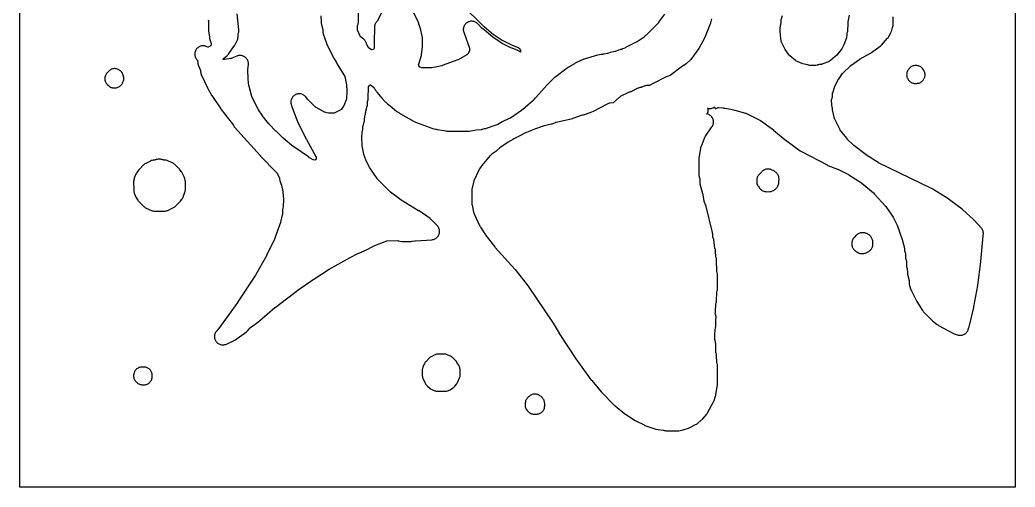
# Model space of a CAD drawing. Header units: millimetres. Extents: x 0 to 300, y 0 to 300.
# Drawn here: x 0 to 300, y 0 to 140.8 of the extents above; entities that cross this region are included whole.
import ezdxf

# ---------------------------------------------------------------- set-up
doc = ezdxf.new("R2010")
doc.units = ezdxf.units.MM
doc.layers.add('CUT', color=7, linetype='CONTINUOUS')

msp = doc.modelspace()

# ---------------------------------------------------------------- linework, layer by layer
at = {"layer": 'CUT'}
for points in [[(0.0029, 0.0029), (0, 0.0614), (0, 299.9386), (0.0029, 299.9971), (0.0614, 300), (299.8976, 300), (299.9561, 299.9971), (299.9589, 299.9386), (299.9589, 0.0614), (299.9561, 0.0029), (299.8976, 0), (0.0614, 0)], [(25.6009, 122.8404), (25.6401, 122.5973), (25.703, 122.3592), (25.789, 122.1285), (25.8973, 121.9073), (26.0268, 121.6979), (26.1763, 121.5023), (26.3443, 121.3223), (26.6719, 121.0043), (26.6749, 121.0016), (26.6807, 120.996), (26.8606, 120.8373), (27.0549, 120.6965), (27.2618, 120.5751), (27.4794, 120.474), (27.7057, 120.3943), (27.9386, 120.3366), (28.1759, 120.3015), (28.4155, 120.2893), (28.4489, 120.2892), (28.6741, 120.2987), (28.8976, 120.3285), (29.1174, 120.3783), (29.3319, 120.4477), (29.5393, 120.5361), (29.8028, 120.6628), (30.0085, 120.7738), (30.2029, 120.9036), (30.3844, 121.051), (30.5513, 121.2146), (30.7022, 121.3932), (30.8358, 121.5851), (30.9509, 121.7886), (31.0544, 121.9935), (31.1576, 122.2265), (31.2365, 122.4688), (31.2903, 122.7179), (31.3185, 122.9711), (31.3208, 123.226), (31.2971, 123.4797), (31.2477, 123.7297), (31.2455, 123.7385), (31.2388, 123.7725), (31.1688, 124.0566), (31.1027, 124.2796), (31.0161, 124.4955), (31.0034, 124.5202), (30.9996, 124.5295), (30.9647, 124.5955), (30.9098, 124.7024), (30.9009, 124.7165), (30.8877, 124.7414), (30.7987, 124.8767), (30.7848, 124.8985), (30.7783, 124.9078), (30.756, 124.9417), (30.6909, 125.031), (30.6208, 125.1169), (30.5414, 125.2172), (30.527, 125.2317), (30.517, 125.244), (30.4427, 125.317), (30.3467, 125.4139), (30.3307, 125.4269), (30.3208, 125.4366), (30.2446, 125.4965), (30.1315, 125.5879), (30.0445, 125.6506), (29.8318, 125.7881), (29.6063, 125.9034), (29.3702, 125.9952), (29.1261, 126.0627), (28.8764, 126.1051), (28.6237, 126.1221), (28.3706, 126.1134), (28.1196, 126.0792), (27.8734, 126.0197), (27.6345, 125.9356), (27.4053, 125.8278), (27.1882, 125.6973), (26.9854, 125.5455), (26.799, 125.374), (26.3018, 124.8677), (26.1382, 124.6837), (25.9934, 124.4845), (25.8689, 124.2721), (25.766, 124.0484), (25.6855, 123.8157), (25.6283, 123.5762), (25.595, 123.3322), (25.5858, 123.0862)], [(269.0914, 121.7835), (269.3325, 121.7232), (269.5785, 121.6871), (269.8268, 121.6756), (269.8276, 121.6756), (270.2862, 121.6771), (270.5333, 121.6902), (270.7779, 121.7276), (271.0175, 121.7891), (271.2499, 121.8739), (271.4728, 121.9812), (271.684, 122.1101), (271.8814, 122.2592), (272.0631, 122.4271), (272.2274, 122.6122), (272.3725, 122.8125), (272.4971, 123.0263), (272.6, 123.2513), (272.6423, 123.3574), (272.7182, 123.5768), (272.7734, 123.8022), (272.8074, 124.0318), (272.82, 124.2636), (272.8111, 124.4955), (272.7806, 124.7256), (272.729, 124.9518), (272.6566, 125.1724), (272.5641, 125.3852), (272.4762, 125.5643), (272.3394, 125.8076), (272.1763, 126.0341), (271.9889, 126.241), (271.8988, 126.33), (271.717, 126.4928), (271.5202, 126.6371), (271.3103, 126.7616), (271.0893, 126.865), (270.8592, 126.9463), (270.6223, 127.0048), (270.3808, 127.0399), (270.137, 127.0513), (269.9446, 127.051), (269.6962, 127.0381), (269.4503, 127.0006), (269.2094, 126.9389), (268.9758, 126.8535), (268.7518, 126.7453), (268.5397, 126.6155), (268.3415, 126.4651), (268.1593, 126.2959), (268.055, 126.1889), (267.8859, 125.9966), (267.7374, 125.788), (267.6109, 125.5653), (267.5366, 125.4172), (267.5361, 125.4161), (267.4407, 125.2015), (267.3659, 124.9789), (267.3124, 124.7503), (267.2805, 124.5177), (267.2706, 124.2831), (267.2827, 124.0486), (267.3168, 123.8163), (267.3725, 123.5882), (267.4494, 123.3663), (267.4971, 123.247), (267.6008, 123.0211), (267.7264, 122.8066), (267.8727, 122.6056), (268.0382, 122.4201), (268.2213, 122.252), (268.4203, 122.103), (268.633, 121.9744), (268.8574, 121.8676)], [(34.4649, 88.55), (34.737, 87.8451), (34.8315, 87.6307), (34.9456, 87.4262), (35.5186, 86.5039), (35.6862, 86.2661), (35.8804, 86.0494), (37.3365, 84.603), (37.5074, 84.4482), (37.6918, 84.3099), (37.8881, 84.1891), (38.0947, 84.0869), (39.6699, 83.3965), (39.9125, 83.3048), (40.1632, 83.2388), (40.4194, 83.1991), (40.6784, 83.1862), (43.5227, 83.1917), (43.784, 83.2059), (44.0425, 83.2474), (44.2951, 83.3156), (44.5393, 83.4099), (46.144, 84.1283), (46.3418, 84.2276), (46.53, 84.3439), (46.7072, 84.4765), (46.872, 84.6242), (48.1135, 85.8404), (48.2538, 85.9896), (48.3814, 86.1497), (48.8352, 86.7698), (48.9631, 86.9626), (49.0725, 87.1663), (49.1627, 87.3793), (49.7306, 88.915), (49.7985, 89.1274), (49.8473, 89.345), (49.8764, 89.5661), (49.8858, 89.7889), (49.8802, 91.8233), (49.862, 92.1176), (49.8093, 92.4078), (49.6726, 92.9693), (49.5899, 93.2409), (49.4769, 93.5014), (48.8574, 94.7332), (48.7576, 94.9128), (48.6433, 95.0837), (48.1024, 95.8248), (47.9683, 95.9929), (47.8202, 96.1488), (46.7863, 97.1479), (46.5981, 97.3123), (46.3945, 97.4572), (46.1774, 97.581), (44.7996, 98.2778), (44.5768, 98.3771), (44.3454, 98.4543), (44.1076, 98.5085), (43.8656, 98.5393), (43.4141, 98.5745), (43.3972, 98.5762), (43.3611, 98.5823), (43.2551, 98.621), (43.2549, 98.6206), (43.116, 98.6739), (42.8673, 98.7408), (42.6131, 98.7818), (42.3561, 98.7964), (41.817, 98.7993), (41.5735, 98.7887), (41.3322, 98.7545), (41.0955, 98.6969), (40.8654, 98.6166), (40.8039, 98.5917), (40.7845, 98.5845), (40.7416, 98.5724), (40.6976, 98.5651), (40.6769, 98.5634), (40.4004, 98.5487), (40.1407, 98.5212), (39.8852, 98.4668), (39.6368, 98.386), (39.3982, 98.2797), (37.9131, 97.5229), (37.692, 97.3957), (37.4851, 97.2466), (37.2944, 97.0772), (36.0485, 95.8508), (35.9082, 95.7009), (35.7807, 95.5399), (35.2756, 94.8458), (35.1185, 94.601), (34.9908, 94.3396), (34.4781, 93.1139), (34.3932, 92.8783), (34.3322, 92.6354), (34.2959, 92.3877), (34.2845, 92.1375), (34.2971, 89.4386), (34.3085, 89.2117), (34.3405, 88.9867), (34.3927, 88.7655)], [(223.0858, 89.9355), (223.2618, 89.7866), (223.5607, 89.5565), (223.7547, 89.4213), (223.9606, 89.305), (224.1765, 89.2087), (224.4006, 89.1332), (224.6309, 89.0793), (224.8652, 89.0473), (225.1014, 89.0376), (225.8909, 89.0426), (226.1447, 89.0571), (226.3956, 89.0973), (226.6411, 89.1628), (226.8788, 89.2529), (227.106, 89.3666), (227.3206, 89.5028), (227.5202, 89.66), (227.7166, 89.8317), (227.9083, 90.0183), (228.0791, 90.2242), (228.3033, 90.5264), (228.4482, 90.7447), (228.5695, 90.977), (228.6658, 91.2208), (228.7361, 91.4732), (228.7795, 91.7317), (228.7957, 91.9933), (228.804, 92.8889), (228.7948, 93.1272), (228.7629, 93.3636), (228.7087, 93.5959), (228.6326, 93.8219), (228.5352, 94.0397), (228.4176, 94.2472), (228.2807, 94.4425), (228.1259, 94.6239), (227.9544, 94.7898), (227.768, 94.9385), (227.5885, 95.0681), (227.4098, 95.1859), (227.2217, 95.288), (226.5761, 95.6032), (226.3457, 95.7018), (226.1065, 95.7768), (225.8611, 95.8274), (225.6118, 95.8533), (225.3612, 95.854), (225.1118, 95.8297), (224.8661, 95.7805), (224.6265, 95.7069), (224.3955, 95.6098), (224.1754, 95.49), (224.105, 95.4469), (223.9313, 95.3306), (223.768, 95.2001), (223.6161, 95.0564), (222.7847, 94.2012), (222.6224, 94.017), (222.479, 93.8177), (222.3558, 93.6053), (222.254, 93.3819), (222.1746, 93.1496), (222.1184, 92.9106), (222.0859, 92.6672), (222.0775, 92.4218), (222.0836, 92.0052), (222.1009, 91.7461), (222.145, 91.4903), (222.2153, 91.2404), (222.3112, 90.9991), (222.4316, 90.7691), (222.5752, 90.5528), (222.7786, 90.2786), (222.9242, 90.0999)], [(252.7496, 70.6308), (252.9698, 70.5298), (253.1988, 70.4506), (253.4343, 70.394), (253.6743, 70.3604), (253.9163, 70.3503), (254.1582, 70.3636), (254.3977, 70.4002), (254.6325, 70.4599), (254.8605, 70.542), (255.4969, 70.8067), (255.7142, 70.9097), (255.9207, 71.0331), (256.1143, 71.1757), (256.2934, 71.3363), (256.3372, 71.3795), (256.5053, 71.563), (256.6543, 71.7622), (256.7828, 71.9753), (256.8895, 72.2001), (256.9733, 72.4344), (257.0334, 72.6759), (257.0692, 72.9222), (257.0804, 73.1707), (257.0772, 73.8096), (257.0656, 74.0375), (257.0333, 74.2634), (256.9806, 74.4854), (256.9078, 74.7017), (256.8156, 74.9104), (256.7056, 75.1315), (256.5915, 75.3362), (256.4587, 75.5294), (256.3084, 75.7093), (256.1419, 75.8743), (255.9607, 76.023), (255.7664, 76.154), (255.5606, 76.2663), (255.3245, 76.3812), (255.1159, 76.4711), (254.9001, 76.5418), (254.6787, 76.5926), (254.4536, 76.623), (254.2267, 76.6329), (253.8704, 76.6323), (253.8678, 76.6323), (253.62, 76.6196), (253.3747, 76.5823), (253.1343, 76.521), (252.9012, 76.436), (252.6776, 76.3285), (252.4658, 76.1992), (252.2678, 76.0496), (252.0857, 75.8812), (251.5231, 75.3065), (251.3629, 75.1262), (251.2208, 74.9313), (251.212, 74.9163), (251.1997, 74.8993), (251.0776, 74.6902), (250.9762, 74.4703), (250.8967, 74.2731), (250.8182, 74.0481), (250.7615, 73.8166), (250.7271, 73.5808), (250.7152, 73.3428), (250.7261, 73.1048), (250.7596, 72.8689), (250.8155, 72.6372), (250.8931, 72.4119), (250.9918, 72.195), (251.0121, 72.1556), (251.1391, 71.9366), (251.2876, 71.7315), (251.4561, 71.5425), (251.4582, 71.5404), (251.6658, 71.3301), (251.8588, 71.1539), (252.0691, 70.9989), (252.2945, 70.8667)], [(122.6611, 30.6025), (122.8286, 30.4493), (122.8302, 30.448), (123.7007, 29.7218), (123.9187, 29.5592), (124.1531, 29.4213), (124.4011, 29.3096), (125.0534, 29.0575), (125.2738, 28.9839), (125.5001, 28.9311), (125.7303, 28.8995), (125.9625, 28.8895), (128.136, 28.8964), (128.3961, 28.9109), (128.6534, 28.9523), (128.9049, 29.0202), (129.1414, 29.0976), (129.4107, 29.2032), (129.666, 29.3393), (130.4159, 29.7965), (130.5995, 29.9199), (130.7715, 30.0591), (130.9305, 30.2129), (131.0753, 30.3802), (131.6549, 31.1131), (131.7847, 31.2932), (131.8981, 31.484), (131.994, 31.6841), (132.5037, 32.8804), (132.5906, 33.1166), (132.6533, 33.3604), (132.6911, 33.6092), (132.7037, 33.8606), (132.7035, 35.2079), (132.6894, 35.4727), (132.6474, 35.7346), (132.5778, 35.9905), (132.502, 36.2201), (132.3942, 36.4925), (132.2552, 36.7503), (131.7417, 37.5823), (131.5731, 37.8226), (131.3775, 38.0415), (130.4637, 38.9505), (130.2613, 39.1311), (130.0406, 39.2887), (129.8041, 39.4214), (129.0197, 39.8073), (128.8094, 39.899), (128.5916, 39.9711), (128.368, 40.0229), (128.1407, 40.0539), (127.9114, 40.064), (126.0237, 40.0604), (125.7921, 40.0492), (125.5625, 40.0166), (125.3369, 39.9629), (125.1172, 39.8885), (124.9055, 39.794), (124.1258, 39.402), (123.8925, 39.2685), (123.6748, 39.1107), (123.4754, 38.9305), (122.3533, 37.8012), (122.1816, 37.6096), (122.0305, 37.4014), (121.9016, 37.1788), (121.6712, 36.7289), (121.5544, 36.4641), (121.469, 36.1876), (121.3276, 35.6142), (121.326, 35.6075), (121.3233, 35.5928), (121.2863, 35.4101), (121.2796, 35.3536), (121.2711, 35.307), (121.2681, 35.2552), (121.262, 35.2032), (121.2579, 35.081), (121.2533, 35.002), (121.2566, 33.8732), (121.2709, 33.6131), (121.3122, 33.3559), (121.38, 33.1044), (121.384, 33.0939), (121.3901, 33.0717), (121.4834, 32.8311), (122.1488, 31.3465), (122.2509, 31.1438), (122.3711, 30.9512), (122.5082, 30.7702)], [(34.8377, 35.2283), (34.6908, 35.0187), (34.5662, 34.7952), (34.513, 34.6871), (34.4182, 34.4689), (34.3445, 34.2427), (34.2927, 34.0105), (34.2632, 33.7744), (34.2563, 33.5366), (34.272, 33.2993), (34.3102, 33.0645), (34.3706, 32.8343), (34.4525, 32.611), (34.5553, 32.3965), (34.6781, 32.1927), (34.6785, 32.192), (34.7208, 32.1289), (34.86, 31.9405), (35.0162, 31.7661), (35.1933, 31.586), (35.3795, 31.4149), (35.5821, 31.2635), (35.7989, 31.1333), (36.0277, 31.0257), (36.2662, 30.9417), (36.512, 30.8823), (36.7625, 30.8481), (37.0153, 30.8393), (37.4488, 30.8461), (37.6925, 30.8619), (37.9335, 30.9014), (38.1695, 30.9642), (38.3983, 31.0497), (38.6176, 31.1572), (38.8253, 31.2855), (39.0196, 31.4335), (39.1985, 31.5997), (39.3603, 31.7826), (39.5035, 31.9804), (39.6267, 32.1913), (39.7288, 32.4131), (39.8087, 32.6439), (39.8658, 32.8813), (39.8994, 33.1232), (39.9092, 33.3672), (39.9063, 33.7045), (39.8925, 33.9461), (39.8555, 34.1852), (39.7955, 34.4196), (39.7131, 34.6471), (39.6091, 34.8656), (39.4845, 35.0729), (39.3404, 35.2673), (39.1782, 35.4469), (38.9994, 35.6099), (38.8057, 35.7548), (38.5989, 35.8804), (38.3809, 35.9854), (38.1538, 36.0688), (37.9197, 36.1299), (37.6808, 36.168), (37.4393, 36.1829), (36.8426, 36.1908), (36.842, 36.1908), (36.5863, 36.181), (36.3329, 36.1452), (36.0845, 36.0837), (35.8437, 35.9971), (35.613, 35.8863), (35.3949, 35.7525), (35.1915, 35.5971), (35.0051, 35.4218)], [(152.7601, 23.2317), (152.8178, 23.1504), (152.9818, 22.9433), (153.1667, 22.7547), (153.3705, 22.5867), (153.5151, 22.4798), (153.734, 22.335), (153.9668, 22.214), (154.2111, 22.1181), (154.4641, 22.0484), (154.723, 22.0055), (154.9849, 21.99), (154.9856, 21.99), (155.6597, 21.9855), (155.9058, 21.996), (156.1497, 22.0307), (156.389, 22.0892), (156.6213, 22.171), (156.8445, 22.2752), (157.0564, 22.4009), (157.2548, 22.5469), (157.4379, 22.7116), (157.6039, 22.8936), (157.7512, 23.091), (157.8784, 23.302), (157.9842, 23.5244), (158.0675, 23.7562), (158.1277, 23.9951), (158.1641, 24.2387), (158.1763, 24.4848), (158.1764, 25.1539), (158.1634, 25.41), (158.1241, 25.6634), (158.0591, 25.9114), (157.9691, 26.1515), (157.8549, 26.3811), (157.7178, 26.5978), (157.6515, 26.6916), (157.4869, 26.9), (157.3011, 27.0897), (157.0963, 27.2587), (156.7197, 27.5371), (156.5199, 27.6705), (156.3082, 27.7841), (156.0865, 27.8768), (155.857, 27.9478), (155.6218, 27.9965), (155.3829, 28.0224), (155.1427, 28.0252), (154.9033, 28.0049), (154.6669, 27.9618), (154.4358, 27.8961), (154.2121, 27.8086), (153.9978, 27.7001), (153.7949, 27.5714), (153.4691, 27.3422), (153.2599, 27.1777), (153.0695, 26.9919), (152.8998, 26.787), (152.795, 26.6457), (152.7903, 26.6394), (152.6464, 26.4226), (152.5258, 26.192), (152.4297, 25.9502), (152.3594, 25.6997), (152.3155, 25.4432), (152.2984, 25.1836), (152.2923, 24.7288), (152.3022, 24.4702), (152.3388, 24.214), (152.4017, 23.963), (152.4141, 23.929), (152.4142, 23.9284), (152.417, 23.9211), (152.4902, 23.7199), (152.4977, 23.7044), (152.5051, 23.6846), (152.6208, 23.4515)]]:
    msp.add_lwpolyline(points, close=True, dxfattribs=at)
for points in [[(133.3129, 145.2208), (139.7668, 138.9227), (139.9264, 138.7798), (142.7934, 136.4257), (142.9893, 136.2803), (145.3365, 134.7094), (145.6016, 134.5546), (148.1529, 133.2685), (148.3576, 133.1766), (150.1576, 132.4636), (150.2135, 132.4399), (150.2311, 132.4319), (150.3341, 132.379), (150.4268, 132.3194), (150.5133, 132.2511), (150.5927, 132.1746), (150.6644, 132.0909), (150.7276, 132.0005), (150.7817, 131.9045), (150.8262, 131.8037), (150.8608, 131.699), (150.885, 131.5915), (150.8987, 131.4821), (150.9017, 131.3719), (150.8939, 131.2619), (150.8756, 131.1533), (150.8544, 131.075), (150.8464, 131.0538), (150.8441, 131.056), (150.6617, 131.2145), (150.4649, 131.3546), (150.2555, 131.4752), (150.0354, 131.5749), (148.3254, 132.2522), (148.2748, 132.2736), (148.2252, 132.2972), (147.7716, 132.5258), (145.3954, 133.7237), (145.3294, 133.7595), (145.2656, 133.7994), (142.6563, 135.5458), (142.6075, 135.5803), (142.5604, 135.6171), (139.4314, 138.1862), (139.3915, 138.2204), (139.3532, 138.2562), (137.8899, 139.6842), (137.7038, 139.8486), (137.5024, 139.9937), (137.2875, 140.1181), (137.0613, 140.2205), (136.8261, 140.3001), (136.5841, 140.3559), (136.3378, 140.3874), (136.0896, 140.3944), (135.8419, 140.3766), (135.5972, 140.3344), (135.3579, 140.2682), (135.1264, 140.1785), (134.9049, 140.0663), (134.6956, 139.9327), (134.5006, 139.7789), (134.3218, 139.6066), (134.161, 139.4174), (134.0197, 139.2132), (133.8994, 138.996), (133.8013, 138.7679), (133.7262, 138.5312), (133.675, 138.2882), (133.6482, 138.0414), (133.646, 137.7931), (133.6684, 137.5458), (133.7153, 137.3019), (133.7861, 137.0639), (135.4667, 132.2953), (135.4735, 132.2742), (135.4838, 132.2294), (135.489, 132.1838), (135.4897, 132.1616), (135.4909, 131.5269), (135.4904, 131.5057), (135.4858, 131.4622), (135.472, 131.4206), (135.4637, 131.4011), (135.4541, 131.3802), (135.4425, 131.3562), (135.1872, 130.7959), (135.178, 130.7771), (135.1544, 130.7378), (135.1266, 130.7014), (135.1117, 130.685), (134.7559, 130.3141), (134.7418, 130.3002), (134.7107, 130.2736), (134.6771, 130.2503), (134.66, 130.2403), (132.0874, 128.8129), (132.0831, 128.8106), (132.0173, 128.7799), (132.0013, 128.7735), (127.3157, 127.0161), (127.2999, 127.0105), (127.2329, 126.9917), (127.2165, 126.9881), (124.1525, 126.3989), (124.1342, 126.3958), (124.0576, 126.3884), (124.0391, 126.3879), (121.2771, 126.3794), (121.2604, 126.3797), (121.2259, 126.3825), (121.1916, 126.3882), (121.1758, 126.3919), (120.6452, 126.527), (120.6274, 126.532), (120.5918, 126.5447), (120.5657, 126.5723), (120.554, 126.5865), (120.2887, 126.9256), (120.2768, 126.9415), (120.255, 126.9762), (120.2444, 127.0158), (120.2408, 127.0354), (120.1889, 127.3592), (120.1864, 127.3776), (120.1839, 127.4155), (120.192, 127.4527), (120.1972, 127.4705), (120.9516, 129.8335), (121.0144, 130.0696), (121.0539, 130.3107), (121.3308, 132.7404), (121.3467, 133.0466), (121.3256, 135.331), (121.3102, 135.5854), (121.2691, 135.837), (120.7588, 138.1929), (120.6856, 138.4591), (120.1874, 139.9435), (120.1215, 140.118), (120.0428, 140.2871), (118.7473, 142.8182)], [(56.7334, 140.8075), (56.8045, 140.5689), (56.8093, 140.5552), (56.8404, 140.4672), (56.8429, 140.4057), (56.8423, 140.3341), (56.8419, 140.3284), (56.8203, 137.863), (56.8424, 137.509), (56.8424, 137.5089), (57.1009, 135.5807), (57.1384, 135.3697), (57.1939, 135.1627), (57.6677, 133.6564), (57.6731, 133.6377), (57.6813, 133.5985), (57.6777, 133.5586), (57.6745, 133.5394), (57.5876, 133.0842), (57.5834, 133.0648), (57.5718, 133.026), (57.5376, 133.0043), (57.5201, 132.9949), (56.7613, 132.6143), (56.7444, 132.6063), (56.7087, 132.5924), (56.6721, 132.6038), (56.6547, 132.6107), (56.1685, 132.8151), (55.9359, 132.8995), (55.6961, 132.9606), (55.4514, 132.9977), (55.2043, 133.0104), (54.9571, 132.9986), (54.7124, 132.9624), (54.4723, 132.9022), (54.2394, 132.8186), (54.016, 132.7124), (53.8041, 132.5846), (53.6059, 132.4364), (53.4233, 132.2694), (53.2581, 132.0852), (53.1119, 131.8855), (52.9862, 131.6724), (52.8821, 131.4479), (52.8008, 131.2142), (52.743, 130.9736), (52.7092, 130.7284), (52.6999, 130.4811), (52.715, 130.2342), (52.7545, 129.9899), (52.8179, 129.7507), (52.9047, 129.519), (53.014, 129.2969), (53.1446, 129.0868), (53.2954, 128.8906), (53.4649, 128.7103), (53.4872, 128.6888), (53.4994, 128.628), (53.6216, 127.8067), (53.6721, 127.5561), (53.748, 127.3119), (54.4077, 125.5177), (54.4093, 125.5129), (54.4226, 125.4658), (54.4273, 125.4409), (54.4302, 125.4183), (54.4587, 125.1501), (54.5031, 124.8768), (54.5774, 124.61), (54.6809, 124.3531), (56.6584, 120.1317), (56.7581, 119.9409), (57.7954, 118.1469), (57.8814, 118.0086), (60.56, 114.0028), (60.6689, 113.8523), (63.9951, 109.5993), (63.9984, 109.5949), (64.0449, 109.5239), (64.0544, 109.5072), (64.3427, 108.9639), (64.4466, 108.7861), (64.5648, 108.6174), (64.6965, 108.4591), (72.511, 99.8146), (72.5669, 99.7548), (77.365, 94.7842), (77.3776, 94.7705), (77.4024, 94.7391), (77.424, 94.7054), (77.4328, 94.6891), (78.1942, 93.1931), (78.1966, 93.1882), (78.2151, 93.1428), (78.2212, 93.1142), (78.2248, 93.0898), (78.2756, 92.6719), (78.3092, 92.4668), (78.3597, 92.2652), (78.4268, 92.0685), (78.7832, 91.1508), (78.81, 91.0742), (78.8315, 90.996), (79.0817, 89.9473), (79.0976, 89.8689), (79.1083, 89.7896), (79.4035, 86.8437), (79.4084, 86.7762), (79.4094, 86.7086), (79.3805, 84.5912), (79.3797, 84.5719), (79.37, 84.4888), (79.3662, 84.4697), (79.1912, 83.6863), (79.1506, 83.4531), (79.1322, 83.2171), (79.1007, 82.1778), (79.0996, 82.1581), (79.0881, 82.0738), (79.0839, 82.0545), (78.5377, 79.8245), (78.5221, 79.7672), (78.5037, 79.7108), (76.8461, 75.0214), (76.8242, 74.9641), (76.7993, 74.9081), (74.3595, 69.7612), (74.3391, 69.7203), (74.3172, 69.6802), (71.0137, 63.9007), (70.9951, 63.8691), (70.9754, 63.8381), (65.7183, 55.8274), (65.7029, 55.8045), (65.687, 55.782), (59.841, 47.7121), (59.8143, 47.6766), (59.7863, 47.6422), (59.2277, 46.9809), (59.0761, 46.7821), (58.9451, 46.569), (58.8361, 46.344), (58.7501, 46.1092), (58.6879, 45.8669), (58.6503, 45.6197), (58.6376, 45.3699), (58.6498, 45.1201), (58.687, 44.8728), (58.7487, 44.6305), (58.8343, 44.3955), (58.943, 44.1703), (59.0736, 43.957), (59.2249, 43.7578), (59.3953, 43.5748), (59.5831, 43.4097), (59.7865, 43.2642), (60.0034, 43.1397), (60.2317, 43.0376), (60.469, 42.9587), (60.713, 42.904), (60.9613, 42.8739), (61.2113, 42.8688), (61.4606, 42.8886), (61.7067, 42.9333), (61.8048, 42.9563), (62.0316, 43.0207), (62.2513, 43.1062), (64.3406, 44.0351), (64.5665, 44.1496), (64.7797, 44.2864), (68.2479, 46.768), (68.427, 46.9089), (68.5925, 47.0655), (68.743, 47.2365), (69.3931, 48.0466), (69.4039, 48.0595), (69.4292, 48.0858), (69.4569, 48.1098), (69.4699, 48.1197), (72.0131, 49.9542), (72.1813, 50.0868), (76.862, 54.1151), (76.8898, 54.1382), (76.9182, 54.1605), (84.1256, 59.6401), (87.6437, 62.0241), (88.4402, 62.5638), (88.5578, 62.6435), (88.6086, 62.6779), (93.2414, 65.7225), (99.5522, 69.1752), (101.825, 70.3884), (102.6648, 70.6805), (102.9752, 70.8126), (103.1092, 70.8806), (104.4417, 71.5571), (106.3393, 72.5205), (106.3894, 72.5445), (106.4405, 72.5661), (110.6248, 74.2212), (110.6409, 74.2272), (110.6764, 74.2376), (110.7127, 74.2413), (110.7301, 74.2419), (113.9541, 74.2769), (113.972, 74.2767), (114.049, 74.2702), (114.0667, 74.2674), (115.1731, 74.0668), (115.3907, 74.0372), (115.6102, 74.0268), (117.6742, 74.0195), (117.9322, 74.0319), (118.1875, 74.0709), (119.0313, 74.2448), (119.1158, 74.259), (119.2011, 74.2672), (124.1393, 74.5606), (124.3876, 74.5879), (124.632, 74.6398), (124.87, 74.7158), (125.0991, 74.8152), (125.3173, 74.937), (125.5222, 75.0799), (125.7117, 75.2426), (125.8842, 75.4234), (126.0377, 75.6205), (126.1707, 75.8319), (126.282, 76.0556), (126.3705, 76.2892), (126.4351, 76.5305), (126.4754, 76.7771), (126.4908, 77.0264), (126.4813, 77.2761), (126.4469, 77.5235), (126.388, 77.7663), (126.3052, 78.002), (126.1993, 78.2282), (126.0713, 78.4428), (125.9225, 78.6435), (125.7544, 78.8283), (123.946, 80.6279), (123.7878, 80.7724), (123.6177, 80.9028), (120.3206, 83.2143), (120.1763, 83.3082), (114.9365, 86.4674), (114.8864, 86.4993), (114.838, 86.5337), (111.7449, 88.8473), (111.6771, 88.902), (111.6135, 88.9615), (107.7249, 92.8743), (107.7129, 92.8868), (107.6653, 92.9445), (107.6552, 92.9587), (105.4351, 96.2174), (105.3913, 96.2868), (105.3523, 96.359), (104.3234, 98.434), (104.2894, 98.5091), (104.2606, 98.5863), (103.7056, 100.2504), (103.6865, 100.3135), (103.6709, 100.3776), (103.1465, 102.8225), (103.1431, 102.8407), (103.1341, 102.9203), (103.1334, 102.9388), (103.0997, 105.325), (103.0996, 105.3377), (103.0998, 105.3648), (103.126, 106.9325), (103.1269, 106.953), (103.1325, 106.997), (103.1429, 107.04), (103.1493, 107.0596), (103.2254, 107.2706), (103.2996, 107.515), (103.3485, 107.7658), (103.3716, 108.0202), (103.398, 108.6902), (103.3983, 108.6956), (103.4046, 108.747), (103.4103, 108.7732), (103.4168, 108.7963), (103.8034, 110.0445), (103.8583, 110.2532), (103.895, 110.466), (103.9132, 110.6811), (103.9577, 111.7614), (103.9589, 111.7792), (103.9641, 111.8173), (103.9765, 111.8537), (103.9834, 111.8702), (103.9937, 111.893), (104.0784, 112.1069), (104.143, 112.3277), (104.1871, 112.5535), (104.2103, 112.7824), (104.2298, 113.1383), (104.2314, 113.1576), (104.2444, 113.2397), (104.2489, 113.2584), (104.6722, 114.8521), (104.727, 115.1145), (104.7534, 115.3813), (104.7912, 116.2186), (104.7924, 116.2358), (104.7974, 116.2724), (104.8089, 116.3071), (104.8263, 116.3497), (104.8243, 116.3505), (104.8915, 116.5281), (104.9557, 116.7665), (104.9961, 117.0101), (105.0122, 117.2564), (105.0644, 120.5247), (105.0651, 120.5423), (105.0693, 120.5797), (105.0836, 120.6146), (105.0915, 120.6303), (105.2353, 120.9029), (105.261, 120.9297), (105.2715, 120.9407), (105.3112, 120.982), (105.555, 121.2363), (105.6862, 121.2529), (106.0776, 120.9317), (106.6669, 120.388), (106.7419, 120.2852), (107.1108, 119.7002), (107.2541, 119.4963), (107.261, 119.4882), (107.3141, 119.3926), (107.4308, 119.2027), (107.5641, 119.0239), (108.666, 117.675), (108.8431, 117.4802), (109.2374, 117.0896), (110.1373, 116.1554), (110.3411, 115.9662), (110.532, 115.8077), (110.8344, 115.5083), (111.0581, 115.3117), (112.1996, 114.4234), (113.6257, 113.2396), (113.7905, 113.114), (113.9651, 113.0024), (114.2052, 112.8628), (114.4533, 112.6696), (114.6029, 112.5619), (114.76, 112.4654), (118.8308, 110.1681), (119.0094, 110.0766), (119.1948, 109.9996), (119.2104, 109.9939), (122.508, 108.7783), (123.049, 108.5789), (123.0725, 108.5703), (123.074, 108.5697), (124.1376, 108.1777), (124.1967, 108.1559), (124.4658, 108.0736), (125.2481, 107.8817), (125.4878, 107.8352), (125.731, 107.8123), (125.8979, 107.8047), (128.3776, 107.3268), (128.6119, 107.2931), (128.8483, 107.2816), (132.0588, 107.2785), (135.0326, 107.2657), (135.2395, 107.2734), (135.3637, 107.2883), (135.3694, 107.2886), (135.381, 107.2904), (135.4451, 107.2981), (137.557, 107.642), (139.0868, 107.807), (139.3273, 107.8448), (139.5631, 107.9059), (139.9832, 108.037), (140.261, 108.0822), (140.4586, 108.1226), (140.6523, 108.1788), (143.5551, 109.1498), (143.813, 109.2523), (144.058, 109.3828), (145.3146, 110.1445), (145.3866, 110.1848), (145.4168, 110.199), (145.4602, 110.2194), (147.4022, 111.0504), (147.6325, 111.1633), (147.6554, 111.1776), (147.6649, 111.1822), (147.8794, 111.3162), (151.2233, 113.6472), (151.386, 113.7708), (151.4323, 113.809), (151.4659, 113.8345), (153.0951, 115.1828), (154.5479, 116.3831), (154.6898, 116.5097), (154.6948, 116.5149), (154.712, 116.5303), (154.844, 116.6678), (154.8666, 116.6932), (155.4533, 117.3528), (156.4319, 118.4529), (158.8162, 121.1274), (159.3179, 121.6276), (159.3519, 121.6615), (159.3702, 121.6798), (159.3996, 121.7091), (161.2453, 123.5196), (164.9769, 126.3168), (167.2103, 127.6956), (167.4464, 127.8275), (167.8668, 128.0623), (170.094, 129.0494), (170.1037, 129.0534), (170.1467, 129.0704), (170.2147, 129.0926), (174.2424, 130.2776), (175.1888, 130.4954), (175.6576, 130.525), (175.8605, 130.5461), (176.0611, 130.5838), (177.034, 130.8078), (177.2482, 130.8313), (177.522, 130.893), (178.0168, 131.0341), (179.3318, 131.337), (179.6241, 131.4233), (180.5118, 131.7456), (180.972, 131.8769), (181.1642, 131.9402), (181.3506, 132.0189), (181.643, 132.1564), (182.4165, 132.4373), (182.681, 132.551), (185.6889, 134.0546), (185.6916, 134.056), (185.8573, 134.147), (185.8605, 134.1486), (186.0231, 134.2493), (187.5357, 135.2682), (187.7268, 135.4106), (188.2136, 135.8109), (188.4705, 135.9933), (188.6347, 136.1206), (188.6716, 136.1544), (188.7089, 136.1835), (188.861, 136.3234), (188.9726, 136.435), (189.1071, 136.5456), (189.2923, 136.7141), (192.1167, 139.5555), (192.2461, 139.696), (192.2902, 139.7519), (192.2979, 139.7596), (192.437, 139.9106), (192.5632, 140.0725), (192.5643, 140.074), (194.3495, 142.5684)], [(90.7376, 142.0675), (90.7719, 140.0968), (90.7944, 139.8029), (90.7993, 139.778), (90.8021, 139.7432), (90.8604, 139.4526), (91.2692, 137.8996), (91.2735, 137.8815), (91.2861, 137.8024), (91.2877, 137.7839), (91.3187, 137.2678), (91.3188, 137.2666), (91.3413, 137.0499), (91.3826, 136.8361), (91.4423, 136.6267), (92.3842, 133.7982), (92.4548, 133.6115), (92.491, 133.5348), (92.5447, 133.405), (94.6039, 129.2722), (94.7091, 129.0822), (95.4007, 127.9519), (95.7427, 127.297), (95.8317, 127.1405), (97.9086, 123.7771), (98.4301, 121.2709), (98.431, 121.2662), (98.4407, 121.1936), (98.442, 121.177), (98.5273, 119.5811), (98.529, 119.5205), (98.5276, 119.4599), (98.4007, 116.8351), (98.3991, 116.8138), (98.3917, 116.7685), (98.3791, 116.7242), (98.3716, 116.7043), (97.6291, 114.8999), (97.6214, 114.8824), (97.5825, 114.8099), (97.5723, 114.7938), (96.9765, 113.91), (96.9656, 113.8946), (96.9398, 113.8636), (96.906, 113.8417), (96.8895, 113.8327), (94.7542, 112.7365), (94.7388, 112.729), (94.7049, 112.7153), (94.6682, 112.7113), (94.6517, 112.7106), (93.0836, 112.6812), (93.0665, 112.6812), (93.0294, 112.684), (92.9926, 112.6901), (92.9764, 112.6939), (91.7602, 113.0119), (91.744, 113.0165), (91.7096, 113.029), (91.6762, 113.0445), (91.6619, 113.0524), (89.0995, 114.5407), (89.095, 114.5434), (89.0537, 114.572), (89.0338, 114.5887), (89.0168, 114.6047), (86.7561, 116.838), (86.7084, 116.8879), (86.6637, 116.9405), (86.132, 117.6039), (85.9718, 117.7851), (85.7949, 117.9499), (85.6028, 118.0969), (85.3974, 118.2246), (85.1807, 118.3319), (84.9546, 118.4177), (84.7213, 118.4813), (84.4829, 118.5221), (84.2417, 118.5396), (83.9999, 118.5338), (83.7598, 118.5046), (83.5237, 118.4523), (83.2937, 118.3775), (83.072, 118.2808), (82.8608, 118.1631), (82.6618, 118.0256), (82.4771, 117.8695), (82.3083, 117.6963), (82.1571, 117.5076), (82.0248, 117.3051), (81.9127, 117.0908), (81.8218, 116.8667), (81.753, 116.6349), (81.7069, 116.3974), (81.684, 116.1567), (81.6844, 115.9148), (81.7083, 115.6742), (81.7552, 115.4369), (81.8796, 114.9369), (81.9648, 114.6625), (83.5565, 110.4177), (83.6619, 110.1762), (86.3226, 104.862), (86.374, 104.7648), (89.2436, 99.6128), (89.2519, 99.5969), (89.2674, 99.5615), (89.2759, 99.5237), (89.2785, 99.506), (89.3435, 98.9854), (89.3453, 98.9678), (89.3464, 98.9302), (89.3239, 98.9), (89.3124, 98.8866), (89.0522, 98.5989), (89.0401, 98.5861), (89.0125, 98.5609), (88.9751, 98.5617), (88.9576, 98.5634), (88.4879, 98.6188), (88.4689, 98.6215), (88.4287, 98.6305), (88.3912, 98.6475), (88.3744, 98.6567), (87.0241, 99.4429), (86.9848, 99.4668), (86.9465, 99.4921), (82.5763, 102.5094), (82.5346, 102.5395), (82.4943, 102.5714), (79.3972, 105.1305), (79.3624, 105.1603), (79.3288, 105.1915), (77.2048, 107.2406), (77.1944, 107.2509), (77.1722, 107.2733), (75.1284, 109.3916), (75.0889, 109.4346), (75.0516, 109.4794), (73.0573, 111.9985), (73.0284, 112.0366), (73.001, 112.0757), (71.9004, 113.7213), (71.8607, 113.7848), (71.8251, 113.8507), (69.9658, 117.568), (69.9579, 117.5848), (69.9293, 117.6596), (69.924, 117.6773), (69.0764, 120.7803), (69.0574, 120.8607), (69.044, 120.9422), (68.7891, 122.9245), (68.7824, 122.9917), (68.7795, 123.0592), (68.74, 125.7822), (68.7407, 125.8421), (68.7443, 125.9019), (68.8713, 127.3744), (68.8804, 127.6198), (68.8653, 127.865), (68.8263, 128.1076), (68.7636, 128.3451), (68.6779, 128.5753), (68.57, 128.796), (68.441, 129.0051), (68.2921, 129.2005), (68.1247, 129.3803), (67.9405, 129.5428), (67.7412, 129.6865), (67.5288, 129.8099), (67.3053, 129.9119), (67.0729, 129.9914), (66.8338, 130.0478), (66.5903, 130.0804), (66.3448, 130.089), (66.0996, 130.0734), (65.8572, 130.0338), (65.6198, 129.9706), (65.3897, 129.8845), (63.8874, 129.2359), (63.8339, 129.2142), (63.8167, 129.2078), (63.7121, 129.1737), (63.6047, 129.1493), (63.5867, 129.1461), (63.5297, 129.1373), (61.6659, 128.8929), (61.605, 128.8865), (61.5857, 128.8849), (61.4689, 128.8811), (61.358, 128.8884), (61.2428, 128.9075), (61.2238, 128.9116), (61.1671, 128.9253), (61.1155, 128.9418), (61.1958, 129.0061), (61.1983, 129.008), (61.2898, 129.0804), (62.3711, 129.9363), (62.5483, 130.0907), (62.7103, 130.261), (62.8555, 130.4458), (64.7193, 133.0616), (64.8315, 133.2335), (64.9291, 133.4141), (65.4945, 134.5703), (65.5959, 134.808), (65.6722, 135.0549), (65.7226, 135.3083), (65.7466, 135.5656), (65.7859, 136.5206), (65.7873, 136.5418), (65.7939, 136.5852), (65.805, 136.6278), (65.812, 136.6478), (65.8304, 136.6962), (65.9034, 136.9188), (65.9551, 137.1473), (65.9853, 137.3796), (65.9936, 137.6138), (65.9799, 137.8477), (65.4695, 142.6809)], [(109.1346, 143.1183), (107.6683, 140.4408), (107.6588, 140.4244), (107.6148, 140.3595), (107.6031, 140.3447), (107.4699, 140.1837), (107.3326, 140.0016), (107.2125, 139.8077), (107.1105, 139.6037), (107.0276, 139.3913), (106.9644, 139.1721), (106.9214, 138.9482), (106.8897, 138.7294), (106.8639, 138.3965), (106.8229, 134.436), (106.8228, 134.4337), (106.8022, 132.4346), (106.8016, 132.4164), (106.7977, 132.379), (106.7837, 132.344), (106.7761, 132.328), (106.5624, 131.9091), (106.5536, 131.8928), (106.5332, 131.8607), (106.4974, 131.8481), (106.4794, 131.8432), (106.1031, 131.7498), (106.0847, 131.7457), (106.0466, 131.7401), (106.0134, 131.7595), (105.9979, 131.7701), (105.5881, 132.0654), (105.1137, 132.4072), (105.0985, 132.4187), (105.069, 132.4446), (105.0481, 132.4779), (105.0392, 132.4948), (104.6995, 133.1755), (104.4735, 133.6283), (104.4655, 133.6455), (104.4514, 133.6821), (104.4193, 133.7972), (104.417, 133.7966), (104.384, 133.9156), (104.2999, 134.1357), (104.1955, 134.3468), (104.0717, 134.5472), (103.9296, 134.7351), (103.7704, 134.9087), (103.5956, 135.0666), (103.4067, 135.2074), (102.875, 135.5659), (102.7585, 135.6444), (102.7418, 135.6564), (102.7093, 135.6836), (102.6868, 135.7195), (102.6773, 135.7378), (101.8301, 137.4704), (101.8213, 137.4897), (101.8065, 137.5306), (101.8007, 137.5738), (101.7996, 137.5949), (101.7622, 138.9944), (101.7622, 139.016), (101.7659, 139.0603), (101.7743, 139.104), (101.7801, 139.1247), (101.9134, 139.5562), (101.9723, 139.7847), (102.0094, 140.0177), (102.0244, 140.2532), (102.0779, 143.5307)], [(208.4423, 141.0787), (208.1674, 139.9195), (208.1662, 139.9147), (208.1436, 139.8434), (208.1375, 139.8276), (206.3051, 135.3422), (204.6138, 132.2291), (204.5904, 132.187), (202.2138, 128.8848), (202.2106, 128.8806), (202.1663, 128.8283), (202.1593, 128.8201), (202.1469, 128.8073), (200.8392, 127.5229), (200.0777, 127.1101), (200.0028, 127.0622), (199.9228, 127.0165), (199.8116, 126.94), (199.7729, 126.9152), (199.7434, 126.8931), (196.0008, 124.0978), (195.997, 124.095), (195.9808, 124.0887), (195.0417, 123.7493), (194.77, 123.6325), (190.8796, 121.6797), (190.6523, 121.5503), (190.6501, 121.5487), (189.7281, 121.0825), (189.7115, 121.0746), (189.6746, 121.0603), (189.6355, 121.0535), (189.6172, 121.0517), (188.848, 120.9942), (188.6026, 120.9636), (188.3614, 120.9089), (188.1268, 120.8307), (187.9011, 120.7296), (187.4739, 120.5124), (187.4689, 120.51), (187.4238, 120.4916), (187.3953, 120.4855), (187.3711, 120.4819), (187.0657, 120.4444), (186.8504, 120.4083), (186.639, 120.3536), (186.4331, 120.2806), (186.2345, 120.19), (184.1815, 119.1425), (184.1767, 119.1402), (184.1297, 119.1209), (184.1046, 119.1131), (184.0818, 119.1075), (183.857, 119.0582), (183.6527, 119.0043), (183.4537, 118.9334), (183.2614, 118.8459), (181.1472, 117.7739), (180.9561, 117.6663), (180.7752, 117.5423), (180.6059, 117.4029), (178.9164, 115.8833), (178.9021, 115.8711), (178.8697, 115.8474), (178.8305, 115.8383), (178.8119, 115.8354), (177.8967, 115.7185), (177.6733, 115.6796), (177.4543, 115.6206), (177.2416, 115.542), (177.0369, 115.4445), (172.8265, 113.1984), (171.7876, 112.7867), (169.8022, 112.1235), (169.7319, 112.1149), (169.4576, 112.0655), (169.1906, 111.986), (166.6593, 111.0754), (166.5912, 111.0531), (166.5218, 111.035), (161.6404, 109.9177), (161.4593, 109.869), (161.2825, 109.807), (160.3009, 109.4206), (160.22, 109.392), (160.1373, 109.3694), (157.723, 108.8016), (157.4406, 108.7173), (156.9808, 108.55), (156.878, 108.5234), (156.576, 108.4243), (155.9812, 108.1863), (154.5739, 107.6743), (154.3531, 107.5817), (153.7401, 107.2896), (152.6443, 106.8511), (152.4061, 106.741), (152.3957, 106.7355), (150.7024, 105.8418), (148.8496, 104.9588), (148.5665, 104.8005), (147.8479, 104.3352), (147.4407, 104.1204), (147.4064, 104.1022), (147.4043, 104.1011), (147.1746, 103.9637), (144.9642, 102.475), (144.692, 102.2629), (143.5611, 101.249), (143.5033, 101.2004), (143.4426, 101.1556), (142.2167, 100.3093), (142.0533, 100.1862), (141.9004, 100.0502), (141.7591, 99.9021), (139.6981, 97.5566), (139.5116, 97.3163), (138.5594, 95.9219), (138.4492, 95.7453), (138.3542, 95.5601), (136.8664, 92.3384), (136.7741, 92.1096), (136.7049, 91.8729), (136.2783, 90.0927), (136.2282, 89.8155), (136.2096, 89.5345), (136.1826, 86.777), (136.1832, 86.6935), (136.2136, 85.4079), (136.2305, 85.1712), (136.2697, 84.9372), (136.7107, 82.9037), (136.7849, 82.6349), (136.8887, 82.3759), (138.6193, 78.6695), (138.7053, 78.5019), (138.8038, 78.3413), (140.354, 76.0138), (140.4632, 75.8624), (143.1817, 72.3759), (143.2951, 72.2406), (149.2019, 65.6786), (149.2292, 65.6472), (149.2554, 65.6148), (153.172, 60.6004), (153.1967, 60.5678), (153.2202, 60.5342), (160.7144, 49.4482), (160.7355, 49.4159), (160.7555, 49.3829), (162.5076, 46.39), (162.5749, 46.2815), (167.7748, 38.3573), (167.8443, 38.2568), (172.2236, 32.2455), (172.3342, 32.1046), (175.1596, 28.7588), (175.2993, 28.6066), (179.2641, 24.6301), (179.4494, 24.462), (182.3033, 22.1221), (182.5367, 21.9523), (185.4296, 20.093), (185.661, 19.9612), (188.1251, 18.7261), (188.3906, 18.6117), (191.0949, 17.6279), (191.3568, 17.5485), (191.6259, 17.4983), (193.9033, 17.2009), (193.9199, 17.1983), (193.9556, 17.1903), (193.9905, 17.1791), (194.0317, 17.1628), (194.0321, 17.1639), (194.2296, 17.0918), (194.4691, 17.0303), (194.7134, 16.9927), (194.9603, 16.9795), (198.1209, 16.9665), (198.3433, 16.9755), (198.564, 17.0043), (199.8126, 17.2238), (199.9947, 17.2628), (200.1734, 17.3153), (201.5383, 17.7723), (201.8741, 17.9127), (203.6563, 18.8153), (203.8893, 18.9495), (204.1066, 19.108), (205.476, 20.2246), (205.6581, 20.3885), (205.8233, 20.5696), (207.0162, 22.013), (207.1607, 22.2061), (207.2859, 22.4123), (209.0508, 25.6615), (209.1482, 25.8616), (209.2275, 26.0697), (209.6554, 27.3636), (209.7114, 27.5593), (209.7513, 27.7589), (210.2529, 30.9363), (210.276, 31.1336), (210.2834, 31.3321), (210.271, 36.4522), (210.2601, 36.6792), (210.2287, 36.9042), (210.1769, 37.1255), (210.0514, 37.5702), (210.05, 37.5754), (210.0401, 37.6259), (210.0374, 37.6524), (210.0364, 37.6762), (210.0071, 39.5357), (209.9915, 39.7776), (209.9526, 40.0168), (209.8907, 40.2511), (209.7812, 40.5968), (209.7761, 40.6144), (209.7679, 40.653), (209.7635, 40.6923), (209.7628, 40.7106), (209.7286, 43.1715), (209.7066, 43.469), (209.6494, 43.7618), (209.5209, 44.2592), (209.5164, 44.2788), (209.5038, 44.3648), (209.5025, 44.3849), (209.4452, 45.8703), (209.4444, 45.9222), (209.4457, 45.9741), (209.5145, 47.3889), (209.5161, 47.4103), (209.5312, 47.5018), (209.5364, 47.5226), (209.6372, 47.8768), (209.687, 48.0853), (209.7187, 48.2973), (209.7321, 48.5112), (209.7721, 50.5195), (209.7729, 50.5379), (209.7822, 50.6166), (209.7915, 50.6646), (209.7904, 50.6648), (209.8249, 50.8711), (209.8415, 51.117), (209.8338, 51.3633), (209.8018, 51.6077), (209.746, 51.8477), (209.6668, 52.0811), (209.565, 52.3055), (209.5555, 52.324), (209.5671, 52.3819), (209.6186, 52.5863), (209.6718, 52.8622), (209.6938, 53.1424), (209.7358, 55.0639), (209.7366, 55.0827), (209.7412, 55.1213), (209.7494, 55.1594), (209.7546, 55.1775), (209.8806, 55.5751), (209.9425, 55.8096), (209.9814, 56.049), (209.997, 56.291), (210.0328, 58.5952), (210.0335, 58.6126), (210.0372, 58.6486), (210.0442, 58.6843), (210.0485, 58.7007), (210.1845, 59.174), (210.2381, 59.3997), (210.2706, 59.6293), (210.2817, 59.8609), (210.2869, 63.5974), (210.2719, 63.8741), (210.2264, 64.1476), (210.0414, 64.9732), (210.0373, 64.9936), (210.0274, 65.0792), (210.0266, 65.0999), (209.9905, 68.3761), (209.9727, 68.6479), (209.9254, 68.9161), (209.8492, 69.1777), (209.7709, 69.4004), (209.7646, 69.4199), (209.7548, 69.461), (209.7492, 69.503), (209.7481, 69.5234), (209.7054, 71.0477), (209.6874, 71.2851), (209.6469, 71.5198), (209.5842, 71.7495), (209.5, 71.9722), (209.4799, 72.0186), (209.4729, 72.0358), (209.461, 72.0723), (209.4525, 72.1098), (209.4497, 72.1282), (209.1571, 74.3987), (209.1116, 74.6496), (209.0408, 74.8946), (208.9455, 75.1311), (208.8969, 75.2359), (208.8892, 75.2535), (208.8761, 75.2909), (208.8705, 75.3301), (208.8691, 75.3493), (208.8264, 76.2792), (208.8027, 76.5261), (208.7547, 76.7695), (206.8035, 84.5913), (206.7083, 84.8912), (206.2611, 86.0428), (206.2541, 86.0623), (206.2316, 86.1451), (206.2277, 86.1655), (205.908, 88.1257), (205.8598, 88.3537), (205.0847, 91.3274), (205.0798, 91.3486), (205.0668, 91.4375), (205.0654, 91.4592), (205.0241, 92.6007), (204.9981, 92.8814), (204.9406, 93.1573), (204.7738, 93.7797), (204.7697, 93.7965), (204.7635, 93.8319), (204.7604, 93.8679), (204.76, 93.8847), (204.7624, 99.0515), (204.7625, 99.057), (204.769, 99.1385), (204.7717, 99.1576), (205.3621, 102.6649), (205.3662, 102.6857), (205.3899, 102.7701), (205.3972, 102.79), (206.547, 105.6678), (206.5563, 105.6892), (206.6023, 105.774), (206.6152, 105.7934), (208.5996, 108.6028), (208.7288, 108.8056), (208.8378, 109.02), (208.9257, 109.2438), (208.9918, 109.475), (209.0353, 109.7115), (209.0559, 109.9511), (209.0534, 110.1915), (209.0278, 110.4306), (208.9793, 110.6662), (208.9084, 110.8959), (208.8158, 111.1179), (208.7212, 111.2945), (208.7023, 111.3299), (208.5689, 111.53), (208.417, 111.7163), (208.2478, 111.8872), (208.063, 112.0411), (207.8643, 112.1765), (207.6535, 112.2922), (207.4325, 112.387), (207.2035, 112.4603), (206.9684, 112.5111), (206.9573, 112.5125), (207.0055, 112.5468), (207.0985, 112.6281), (207.1831, 112.7182), (207.2583, 112.8163), (207.3235, 112.9212), (207.378, 113.0321), (207.4213, 113.1478), (207.453, 113.2673), (207.4727, 113.3893), (207.4803, 113.5126), (207.4756, 113.6361), (207.4588, 113.7585), (207.43, 113.8787), (207.3895, 113.9954), (207.3376, 114.1076), (207.2814, 114.203), (207.388, 114.1723), (207.6267, 114.128), (207.8686, 114.1071), (208.1113, 114.1097), (208.3527, 114.1359), (208.5904, 114.1853), (208.8221, 114.2576), (209.0458, 114.352), (209.2592, 114.4677), (209.3529, 114.5309), (209.4148, 114.4461), (209.4748, 114.3442), (209.5244, 114.237), (209.5633, 114.1253), (209.591, 114.0104), (209.5918, 114.0045), (210.4969, 114.4067), (210.5149, 114.4142), (210.5532, 114.4266), (210.5578, 114.427), (210.5963, 114.4271), (210.6157, 114.4256), (211.9251, 114.2895), (212.1505, 114.2181), (212.4403, 114.1628), (214.3182, 113.918), (215.5204, 113.6413), (218.7067, 112.7252), (218.7235, 112.72), (218.776, 112.6994), (218.8304, 112.6745), (223.1987, 110.4717), (223.203, 110.4694), (223.2182, 110.4603), (227.0957, 107.685), (227.1388, 107.6527), (227.1803, 107.6185), (230.0166, 105.1731), (230.1608, 105.0577), (235.2085, 101.318), (235.3727, 101.2062), (235.5452, 101.1077), (243.3099, 97.0782), (243.5384, 96.9738), (246.412, 95.8321), (246.4593, 95.8122), (246.5057, 95.7902), (249.7061, 94.1876), (249.7635, 94.1569), (249.8192, 94.1231), (253.6348, 91.6582), (253.6937, 91.6176), (253.7501, 91.5735), (257.2527, 88.6607), (257.6041, 88.3069), (260.9402, 84.6604), (260.9434, 84.6568), (260.981, 84.6093), (260.998, 84.5854), (263.1957, 81.3108), (263.2355, 81.2472), (263.2713, 81.1812), (264.317, 79.0972), (264.3484, 79.0294), (264.3755, 78.9598), (266.0291, 74.2812), (266.0467, 74.2274), (266.0618, 74.1727), (266.5948, 72.038), (266.5986, 72.0213), (266.6099, 71.9484), (266.6113, 71.9313), (266.6408, 71.4651), (266.6731, 71.1925), (266.7351, 70.925), (266.826, 70.666), (266.8791, 70.538), (266.8852, 70.5221), (266.8962, 70.4869), (266.9005, 70.4507), (266.9014, 70.4335), (266.9344, 69.2631), (266.957, 68.9909), (267.0092, 68.7227), (267.0904, 68.4618), (267.1579, 68.2805), (267.1646, 68.2607), (267.1755, 68.2172), (267.1814, 68.1727), (267.1825, 68.1519), (267.2119, 66.8498), (267.2286, 66.6126), (267.2678, 66.378), (267.329, 66.1482), (267.4118, 65.9253), (267.4238, 65.8971), (267.4302, 65.8811), (267.4416, 65.8458), (267.4463, 65.8094), (267.4473, 65.792), (267.4878, 64.6723), (267.5076, 64.4363), (267.5496, 64.2032), (267.9935, 62.27), (267.9969, 62.2536), (268.0067, 62.1817), (268.0079, 62.1649), (268.0443, 61.3934), (268.0655, 61.1653), (268.1076, 60.9401), (268.1701, 60.7196), (268.5794, 59.4932), (268.7128, 59.1707), (270.2216, 56.1394), (270.3633, 55.8914), (272.0861, 53.2398), (272.2312, 53.039), (272.3956, 52.8535), (274.8544, 50.3406), (275.0564, 50.1556), (276.4512, 49.0122), (276.6521, 48.8637), (276.8667, 48.736), (281.6278, 46.2163), (281.8843, 46.0985), (282.1526, 46.0105), (282.8344, 45.8285), (283.0674, 45.7781), (283.3042, 45.7501), (283.5426, 45.7448), (283.7805, 45.7622), (284.0156, 45.8023), (284.2458, 45.8645), (284.469, 45.9484), (284.6832, 46.0531), (284.8864, 46.1778), (285.0769, 46.3213), (285.2528, 46.4823), (285.4126, 46.6594), (285.5548, 46.8508), (285.6781, 47.0549), (285.7813, 47.2698), (285.8637, 47.4936), (286.0613, 48.1218), (286.1084, 48.2921), (287.5055, 54.1491), (287.5348, 54.2901), (288.6832, 60.727), (288.7009, 60.8414), (289.6299, 67.934), (289.6402, 68.0251), (290.3643, 75.7436), (290.3699, 75.8148), (290.4018, 76.3042), (290.4024, 76.3136), (290.406, 76.5673), (290.3839, 76.82), (290.3363, 77.0692), (290.2636, 77.3123), (290.1668, 77.5468), (290.0466, 77.7702), (289.9044, 77.9803), (289.7417, 78.1749), (287.6002, 80.4867), (287.4464, 80.639), (287.4444, 80.6407), (284.1705, 83.6121), (283.962, 83.7819), (279.0548, 87.3552), (278.8753, 87.4744), (274.9241, 89.8601), (274.7308, 89.9655), (258.8077, 97.7577), (258.7555, 97.7849), (258.7047, 97.8146), (255.1243, 100.0287), (255.0714, 100.0634), (255.0203, 100.1009), (251.3984, 102.9124), (251.341, 102.96), (251.2867, 103.011), (249.3906, 104.9064), (249.3416, 104.9585), (249.2957, 105.0135), (247.256, 107.6124), (247.2447, 107.6275), (247.2013, 107.6959), (247.1925, 107.7125), (245.5855, 110.9094), (245.5761, 110.9296), (245.5433, 111.0202), (245.5376, 111.0418), (244.9218, 113.6947), (244.9112, 113.9564), (244.8856, 114.2258), (244.831, 114.4908), (244.6742, 115.087), (244.6643, 116.7806), (244.6711, 116.8159), (244.6754, 116.832), (244.8183, 117.3234), (244.8833, 117.6081), (244.9147, 117.8984), (244.9193, 117.99), (244.9193, 117.9904), (244.9564, 118.7429), (244.9576, 118.7598), (244.9627, 118.7961), (244.9711, 118.8319), (244.9759, 118.8476), (245.5067, 120.4493), (245.5366, 120.5298), (245.5722, 120.6079), (246.6362, 122.7332), (246.6775, 122.8088), (246.7242, 122.8811), (247.9472, 124.6359), (247.9573, 124.6497), (248.005, 124.7063), (248.0169, 124.7186), (250.3291, 127.006), (250.3329, 127.0096), (250.3929, 127.0604), (250.4072, 127.0711), (253.133, 129.0045), (253.1948, 129.0455), (253.259, 129.0826), (256.385, 130.7599), (256.6632, 130.9335), (259.3234, 132.8478), (259.541, 133.0237), (259.7376, 133.2228), (261.5318, 135.2558), (261.6622, 135.4165), (261.7789, 135.5874), (261.881, 135.7674), (262.4888, 136.9502), (262.5054, 136.9824), (262.5904, 137.1657), (262.6603, 137.3553), (263.051, 138.5623), (263.1184, 138.8152), (263.159, 139.0737), (263.1724, 139.335), (263.1697, 141.7)], [(249.9866, 142.2212), (249.5542, 140.238), (249.5137, 139.9959), (249.4972, 139.7511), (249.4972, 139.7494), (249.4542, 137.4017), (249.4533, 137.3818), (249.448, 137.3392), (249.4382, 137.2974), (249.4321, 137.2785), (249.3369, 137.007), (249.3352, 137.002), (249.2667, 136.7721), (249.2207, 136.5366), (249.1974, 136.2979), (249.1592, 135.5232), (249.158, 135.5062), (249.1557, 135.4903), (249.1482, 135.4607), (249.1421, 135.4426), (248.3415, 133.2485), (247.7483, 132.0702), (247.7381, 132.0513), (247.6874, 131.9739), (247.6741, 131.957), (246.1836, 130.168), (245.7422, 129.7401), (244.2925, 128.5305), (243.727, 128.1787), (241.7496, 127.4275), (241.7017, 127.4115), (241.6802, 127.4056), (241.6418, 127.399), (241.6237, 127.3972), (241.1402, 127.3616), (240.9212, 127.3356), (240.7053, 127.2905), (240.4942, 127.2266), (240.3828, 127.1817), (240.3698, 127.1796), (240.3284, 127.1728), (240.3163, 127.1708), (239.9431, 127.1091), (238.0981, 127.1005), (237.8224, 127.1489), (237.679, 127.1741), (237.6664, 127.1763), (237.4128, 127.2208), (235.9763, 127.5734), (233.911, 128.4933), (233.8995, 128.4988), (233.8903, 128.5035), (233.8569, 128.523), (233.8483, 128.528), (233.8424, 128.5315), (233.8327, 128.5371), (233.7958, 128.5611), (233.7903, 128.5652), (233.7854, 128.5688), (233.7772, 128.5749), (233.7633, 128.5852), (232.0907, 129.9539), (231.863, 130.1824), (231.6504, 130.4629), (230.653, 131.9254), (229.4816, 134.2808), (229.4732, 134.2988), (229.4584, 134.3387), (229.4518, 134.3643), (229.4508, 134.3698), (229.4476, 134.3943), (229.1538, 137.1988), (229.1555, 137.525), (229.1561, 137.6284), (229.1568, 137.7808), (229.1582, 138.04), (229.294, 139.2794), (229.3437, 139.4622), (229.3827, 139.6807), (229.4021, 139.9019), (229.4283, 140.5051), (229.4419, 140.6291), (229.4426, 140.6344), (229.4465, 140.6547), (229.482, 140.8005), (229.8572, 142.1136)]]:
    msp.add_lwpolyline(points, dxfattribs=at)

doc.saveas('drawing.dxf')
